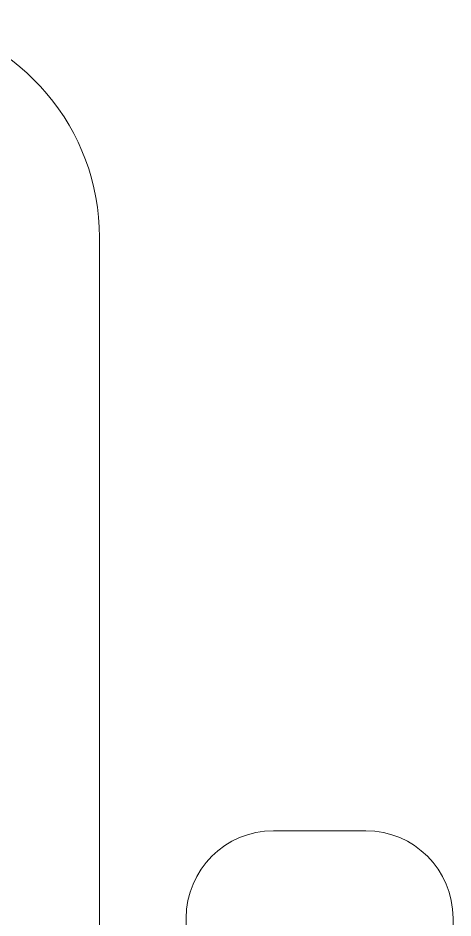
# Model space of a CAD drawing. Header units: inches. Extents: x -12418 to 57169, y -29325 to 19878.
# Drawn here: x 16815.1 to 16913, y -9910.2 to -9707.9 of the extents above; entities that cross this region are included whole.
import ezdxf

# ---------------------------------------------------------------- set-up
doc = ezdxf.new("R2010")
doc.units = ezdxf.units.IN
doc.header["$LTSCALE"] = 25
doc.header["$MEASUREMENT"] = 0
doc.linetypes.add('DASHDOT', pattern=[25.4, 12.7, -6.35, 0, -6.35])
doc.layers.get('0').update_dxf_attribs({"color": 8})
doc.layers.add('00-Ground Floor$0$LOADING', color=253, linetype='Continuous', lineweight=5)
doc.layers.add('E-LITE-CLNG-CNDT', color=6, linetype='DASHDOT', lineweight=35)

# ---------------------------------------------------------------- blocks, each defined once
blk = doc.blocks.new('00-Ground Floor$0$GF21018-P')
at = {"color": 0}
for p, q in [((0.22049, 0.47563), (0.22049, 0.0675)), ((0.25963, 0.34221), (0.2804, 0.34221)), ((0.24001, 0.32259), (0.24001, 0.14)), ((0.30001, 0.32259), (0.30001, 0.14))]:
    blk.add_line(p, q, dxfattribs=at)
for centre, radius, start, end in [((0.17049, 0.47563), 0.05, 0, 80.3671), ((0.25963, 0.32259), 0.01962, 90, 180), ((0.2804, 0.32259), 0.01962, 0, 90)]:
    blk.add_arc(centre, radius, start, end, dxfattribs=at)
blk = doc.blocks.new('00-Ground Floor')
at = {"layer": '00-Ground Floor$0$LOADING', "extrusion": (-2.24021e-05, -7.77426e-06, 1), "xscale": 1000, "yscale": 1000, "zscale": 1000, "rotation": 359.9985892349692}
blk.add_blockref('00-Ground Floor$0$GF21018-P', (16612.95, -10232.81, -0.31), dxfattribs=at)

msp = doc.modelspace()

# ---------------------------------------------------------------- block references
at = {"layer": 'E-LITE-CLNG-CNDT'}
msp.add_blockref('00-Ground Floor', (0, 0), dxfattribs=at)

doc.saveas('drawing.dxf')
